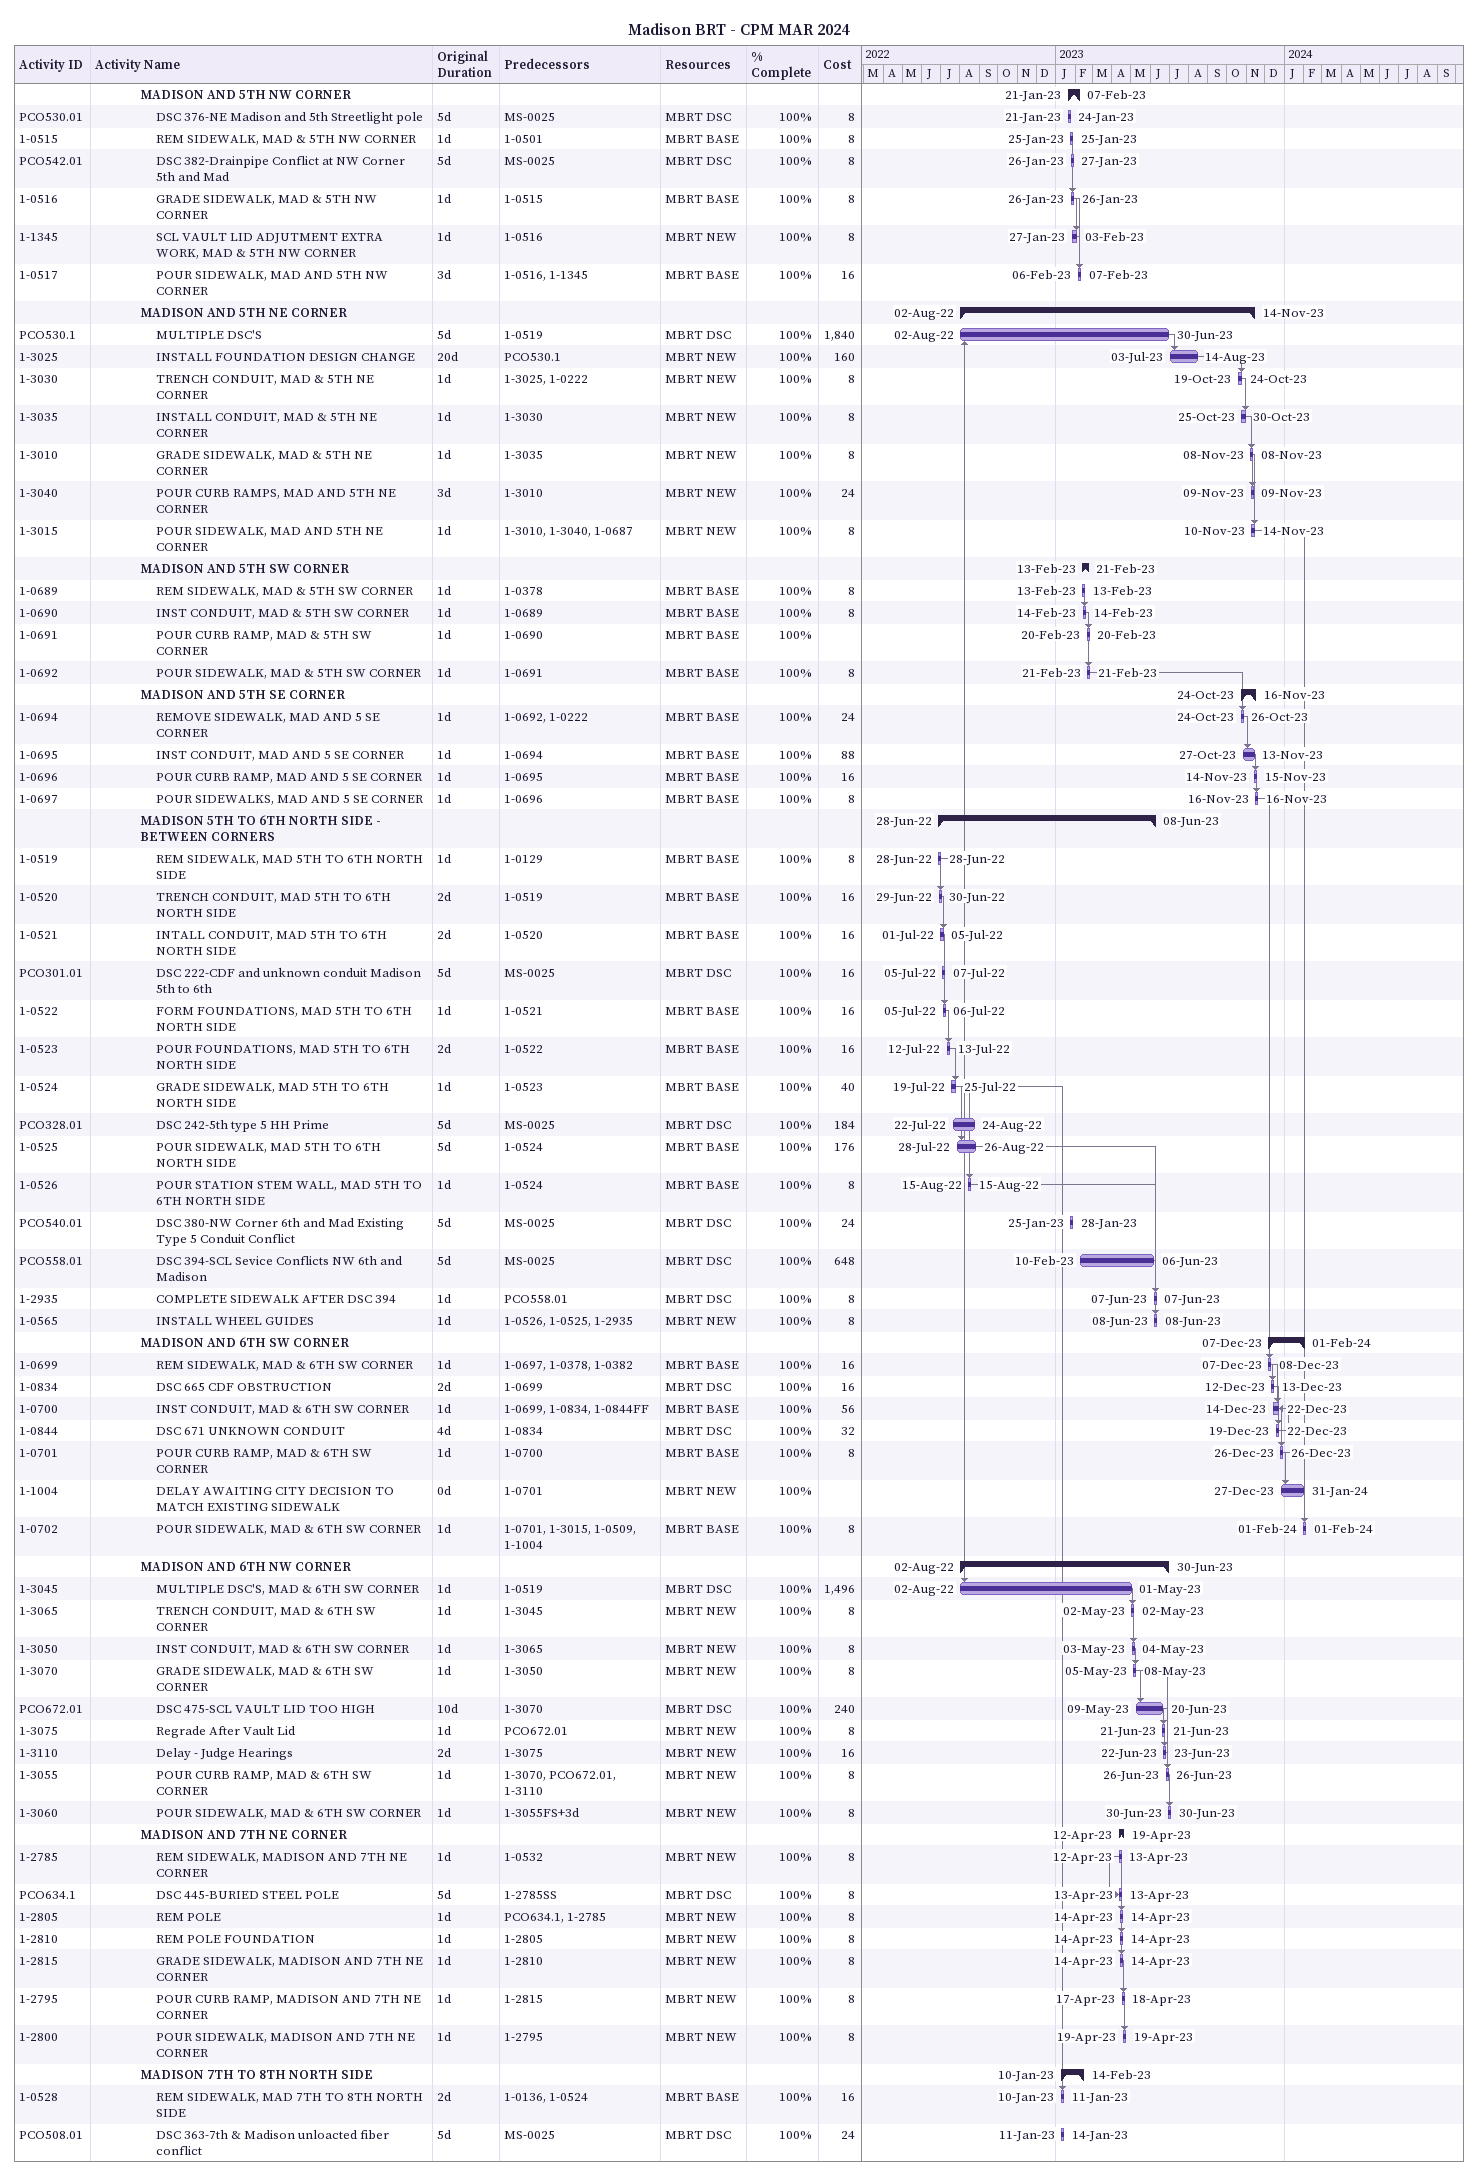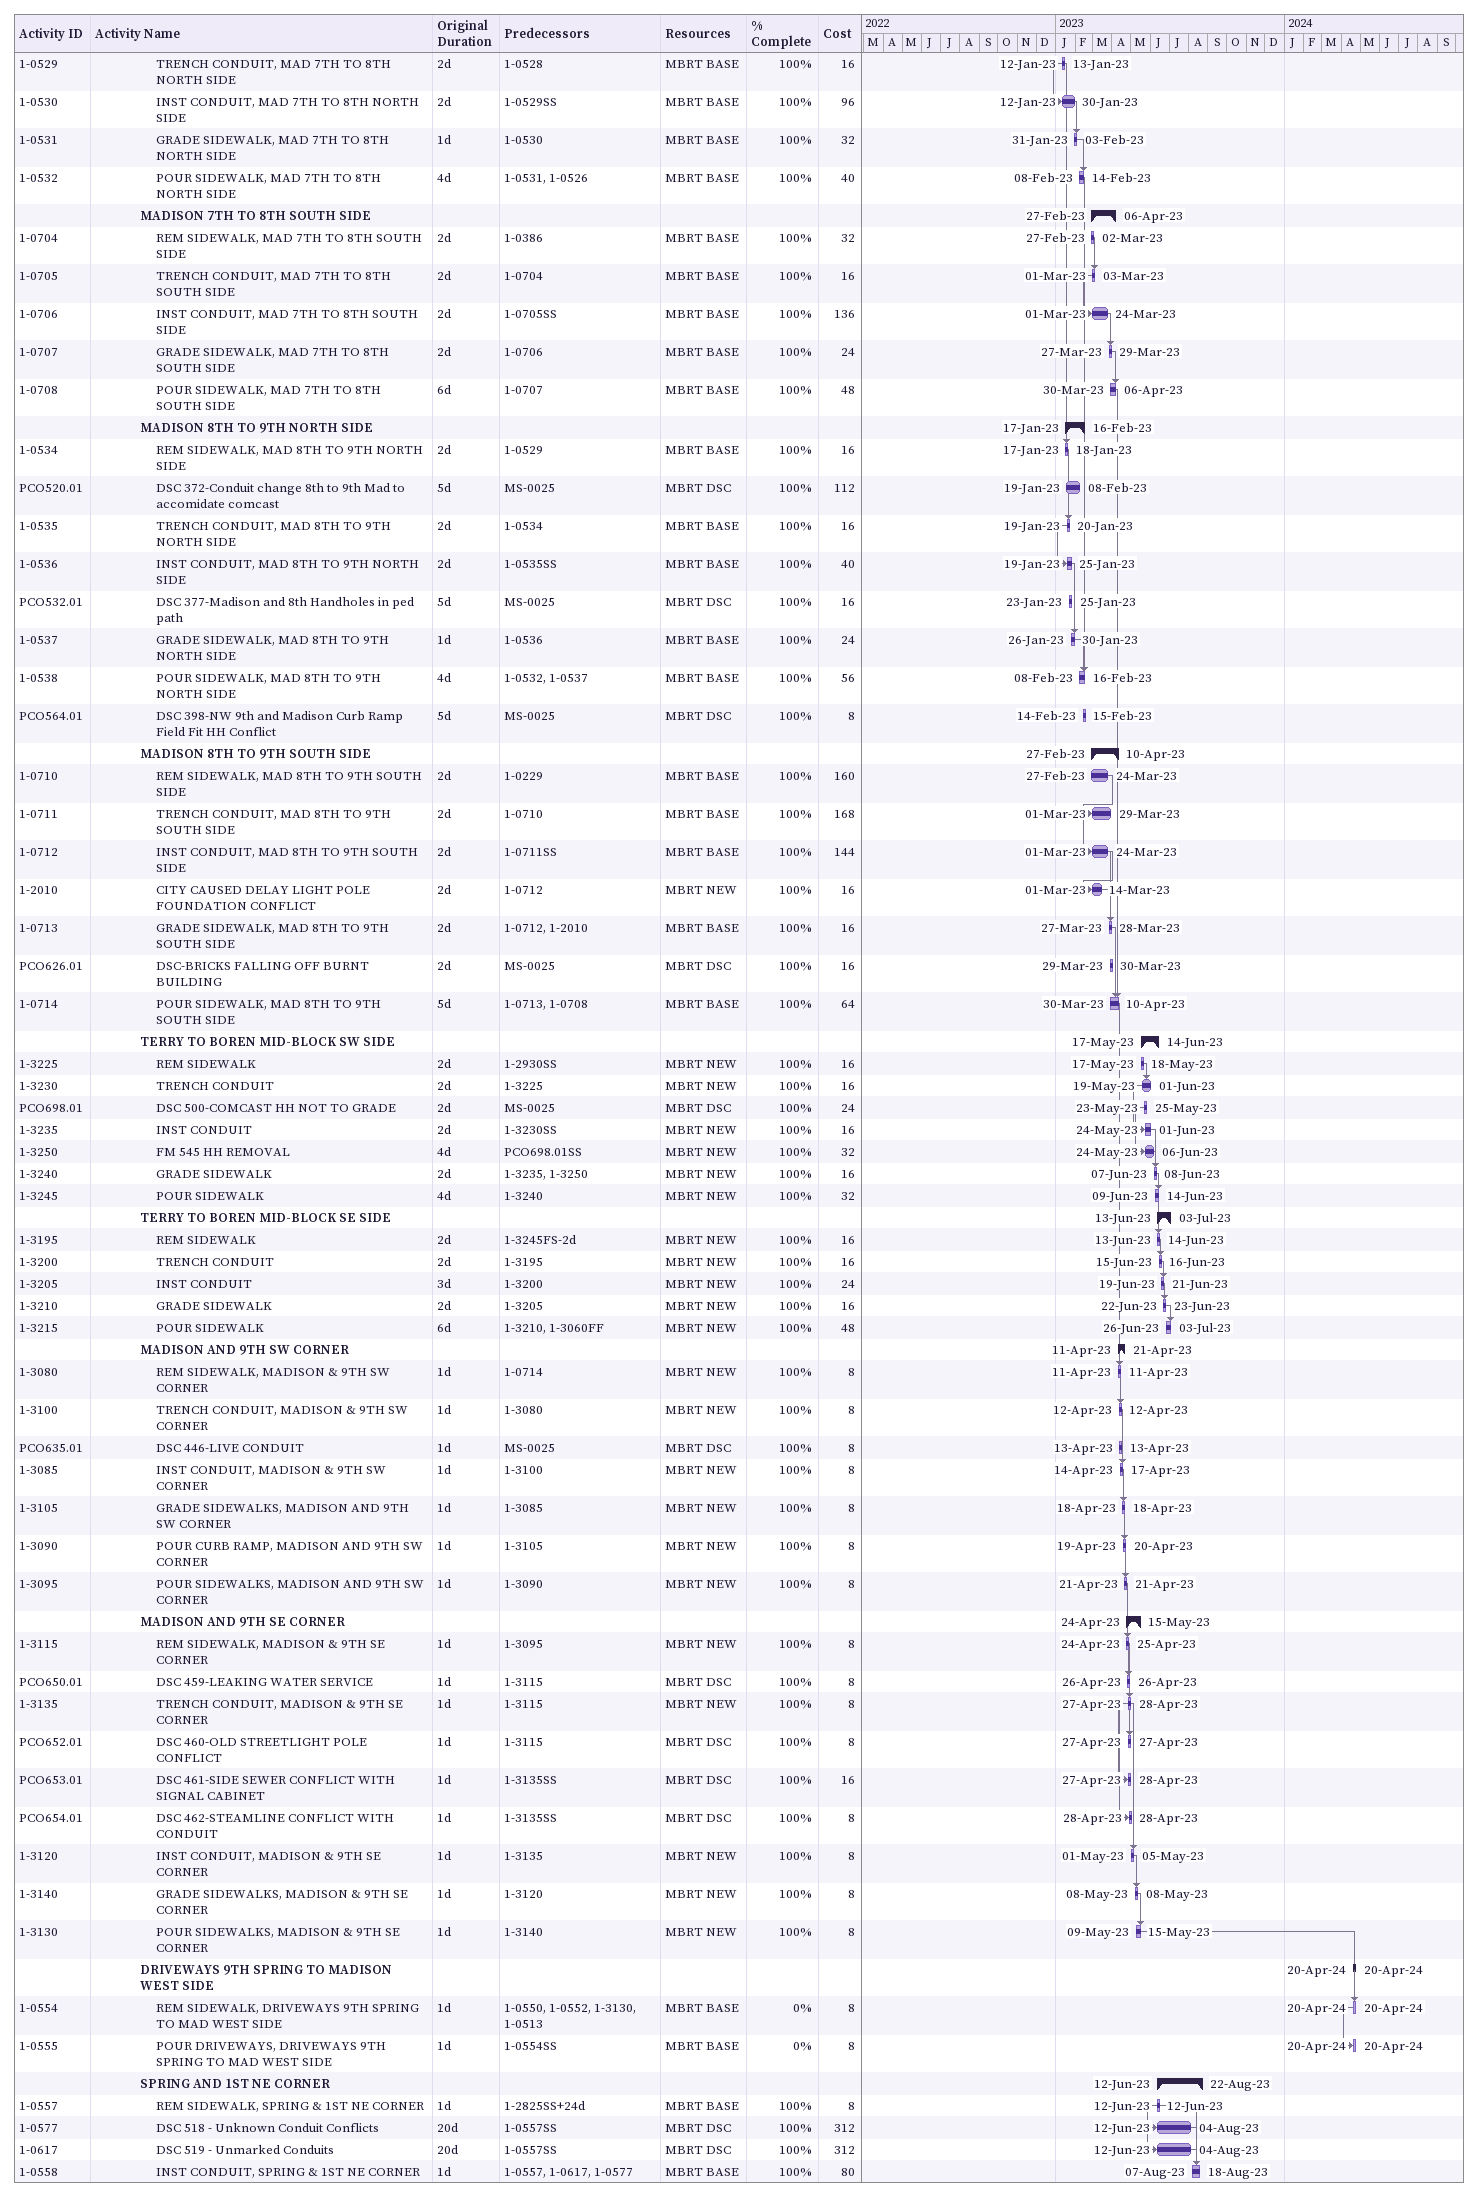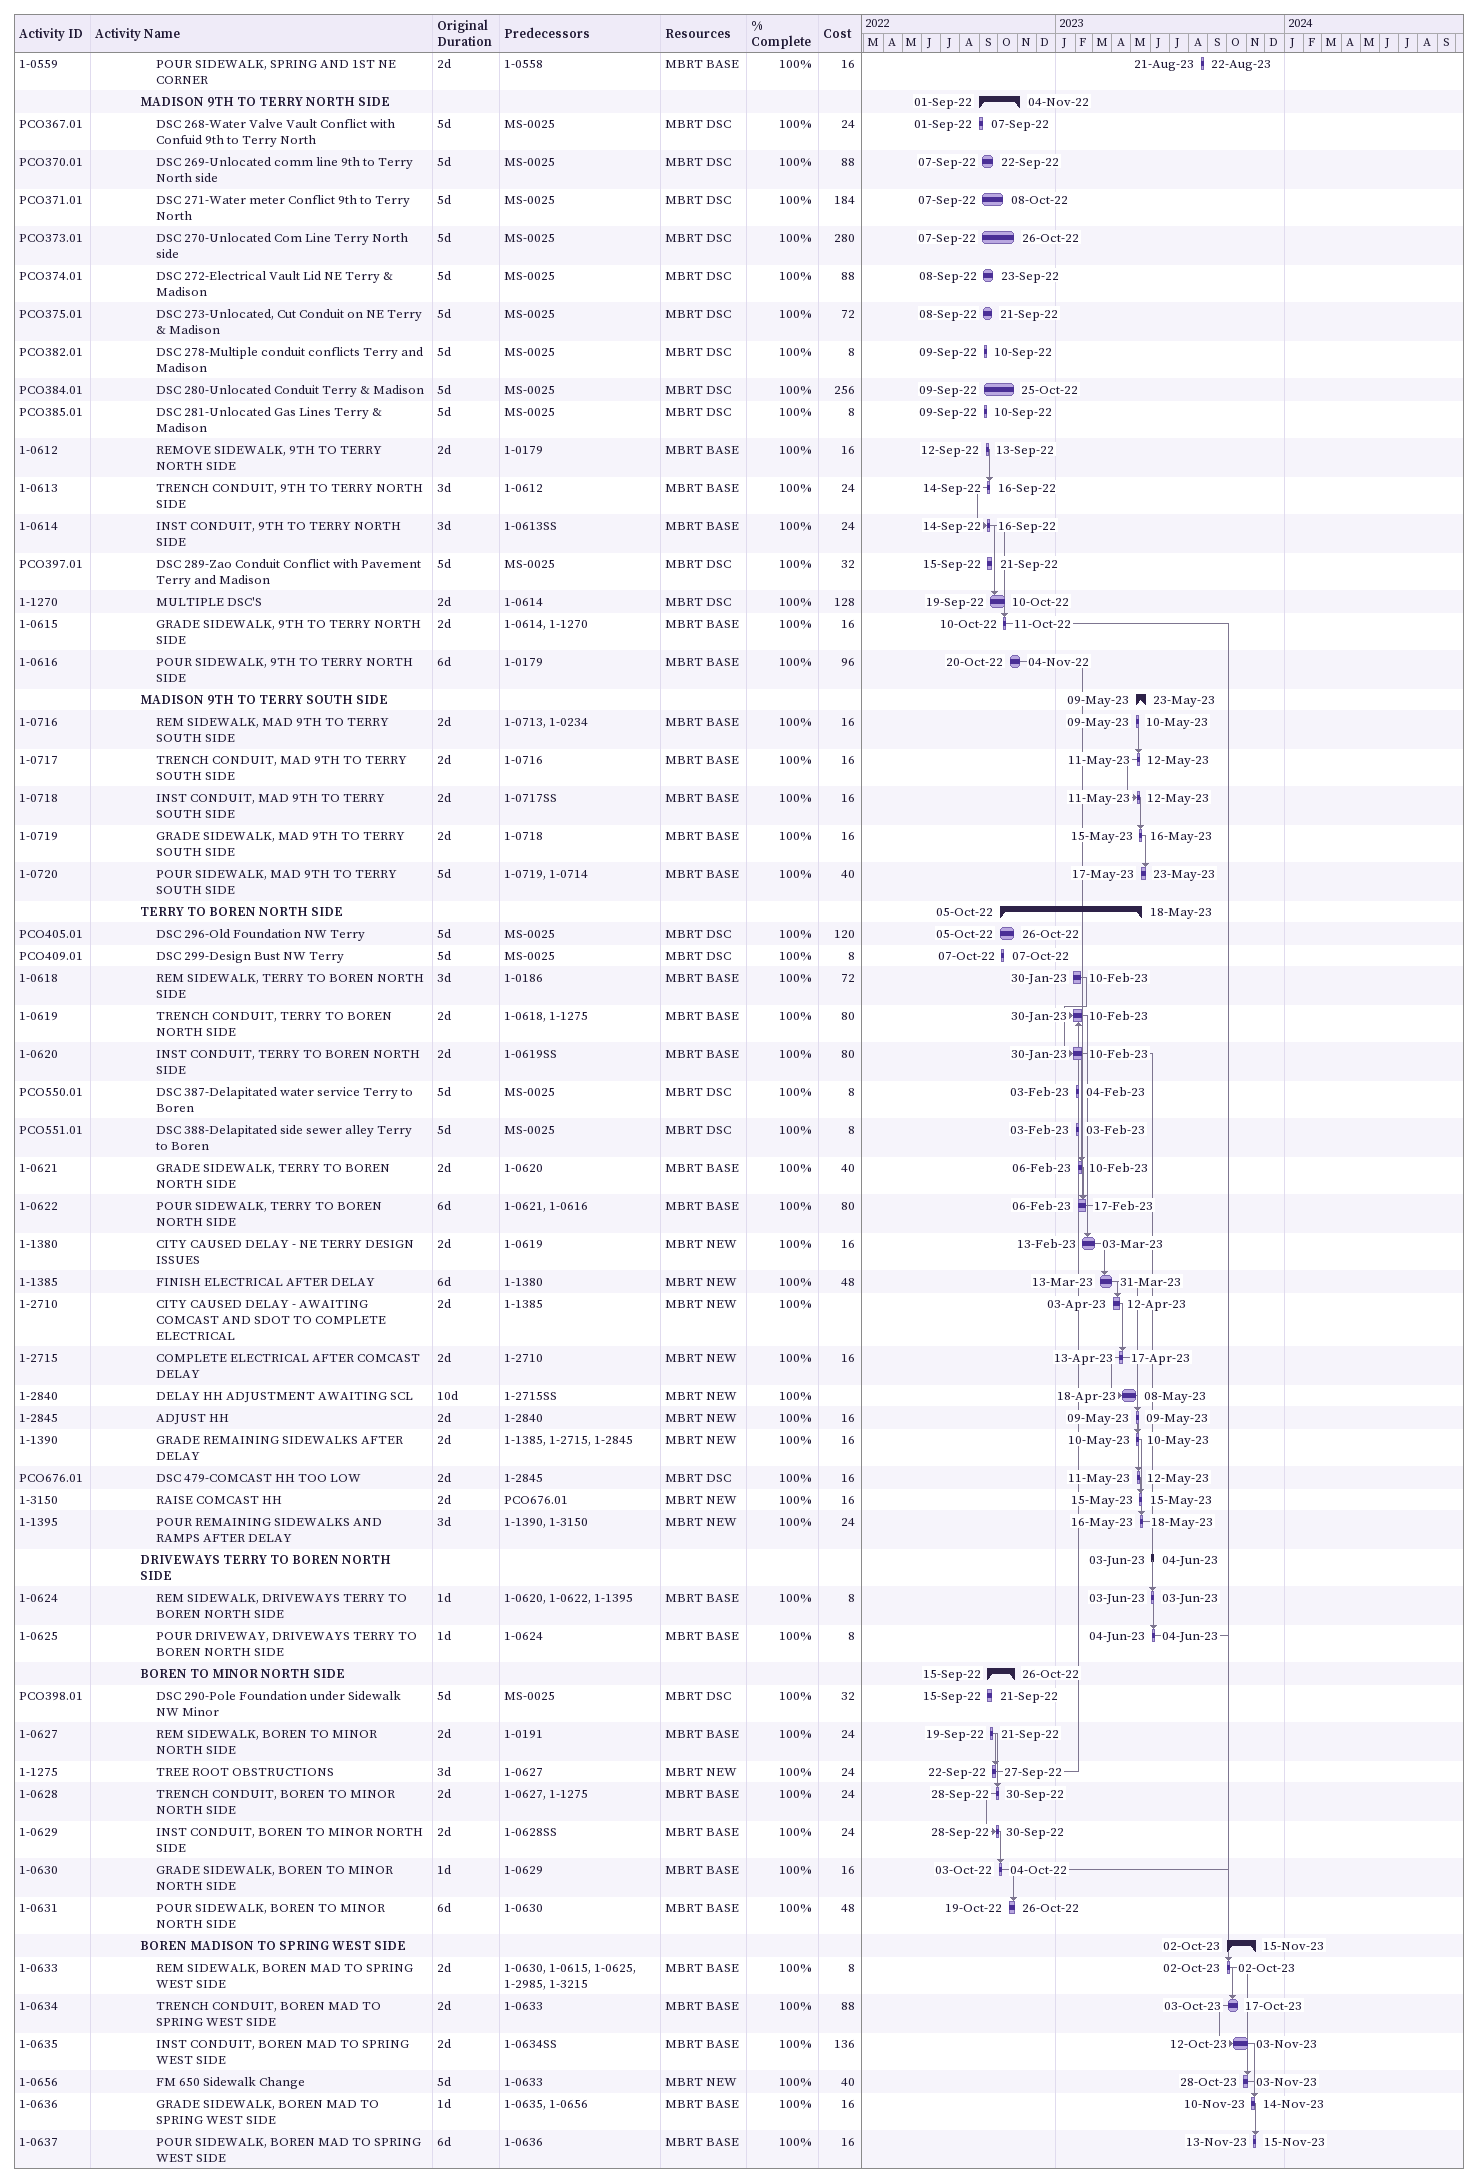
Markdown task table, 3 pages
Madison BRT - CPM MAR 2024

| ID | Level | Task | Original duration | Start | Finish | Predecessors | Resources | % complete | Cost |
|---|---|---|---|---|---|---|---|---|---|
|  | 4 | **MADISON AND 5TH NW CORNER** |  | 2023-01-21 | 2023-02-07 |  |  |  |  |
| PCO530.01 | 5 | DSC 376-NE Madison and 5th Streetlight pole | 5d | 2023-01-21 | 2023-01-24 | MS-0025 | MBRT DSC | 100 | 8 |
| 1-0515 | 5 | REM SIDEWALK, MAD & 5TH NW CORNER | 1d | 2023-01-25 | 2023-01-25 | 1-0501 | MBRT BASE | 100 | 8 |
| PCO542.01 | 5 | DSC 382-Drainpipe Conflict at NW Corner 5th and Mad | 5d | 2023-01-26 | 2023-01-27 | MS-0025 | MBRT DSC | 100 | 8 |
| 1-0516 | 5 | GRADE SIDEWALK, MAD & 5TH NW CORNER | 1d | 2023-01-26 | 2023-01-26 | 1-0515 | MBRT BASE | 100 | 8 |
| 1-1345 | 5 | SCL VAULT LID ADJUTMENT EXTRA WORK, MAD & 5TH NW CORNER | 1d | 2023-01-27 | 2023-02-03 | 1-0516 | MBRT NEW | 100 | 8 |
| 1-0517 | 5 | POUR SIDEWALK, MAD AND 5TH NW CORNER | 3d | 2023-02-06 | 2023-02-07 | 1-0516, 1-1345 | MBRT BASE | 100 | 16 |
|  | 4 | **MADISON AND 5TH NE CORNER** |  | 2022-08-02 | 2023-11-14 |  |  |  |  |
| PCO530.1 | 5 | MULTIPLE DSC'S | 5d | 2022-08-02 | 2023-06-30 | 1-0519 | MBRT DSC | 100 | 1840 |
| 1-3025 | 5 | INSTALL FOUNDATION DESIGN CHANGE | 20d | 2023-07-03 | 2023-08-14 | PCO530.1 | MBRT NEW | 100 | 160 |
| 1-3030 | 5 | TRENCH CONDUIT, MAD & 5TH NE CORNER | 1d | 2023-10-19 | 2023-10-24 | 1-3025, 1-0222 | MBRT NEW | 100 | 8 |
| 1-3035 | 5 | INSTALL CONDUIT, MAD & 5TH NE CORNER | 1d | 2023-10-25 | 2023-10-30 | 1-3030 | MBRT NEW | 100 | 8 |
| 1-3010 | 5 | GRADE SIDEWALK, MAD & 5TH NE CORNER | 1d | 2023-11-08 | 2023-11-08 | 1-3035 | MBRT NEW | 100 | 8 |
| 1-3040 | 5 | POUR CURB RAMPS, MAD AND 5TH NE CORNER | 3d | 2023-11-09 | 2023-11-09 | 1-3010 | MBRT NEW | 100 | 24 |
| 1-3015 | 5 | POUR SIDEWALK, MAD AND 5TH NE CORNER | 1d | 2023-11-10 | 2023-11-14 | 1-3010, 1-3040, 1-0687 | MBRT NEW | 100 | 8 |
|  | 4 | **MADISON AND 5TH SW CORNER** |  | 2023-02-13 | 2023-02-21 |  |  |  |  |
| 1-0689 | 5 | REM SIDEWALK, MAD & 5TH SW CORNER | 1d | 2023-02-13 | 2023-02-13 | 1-0378 | MBRT BASE | 100 | 8 |
| 1-0690 | 5 | INST CONDUIT, MAD & 5TH SW CORNER | 1d | 2023-02-14 | 2023-02-14 | 1-0689 | MBRT BASE | 100 | 8 |
| 1-0691 | 5 | POUR CURB RAMP, MAD & 5TH SW CORNER | 1d | 2023-02-20 | 2023-02-20 | 1-0690 | MBRT BASE | 100 |  |
| 1-0692 | 5 | POUR SIDEWALK, MAD & 5TH SW CORNER | 1d | 2023-02-21 | 2023-02-21 | 1-0691 | MBRT BASE | 100 | 8 |
|  | 4 | **MADISON AND 5TH SE CORNER** |  | 2023-10-24 | 2023-11-16 |  |  |  |  |
| 1-0694 | 5 | REMOVE SIDEWALK, MAD AND 5 SE CORNER | 1d | 2023-10-24 | 2023-10-26 | 1-0692, 1-0222 | MBRT BASE | 100 | 24 |
| 1-0695 | 5 | INST CONDUIT, MAD AND 5 SE CORNER | 1d | 2023-10-27 | 2023-11-13 | 1-0694 | MBRT BASE | 100 | 88 |
| 1-0696 | 5 | POUR CURB RAMP, MAD AND 5 SE CORNER | 1d | 2023-11-14 | 2023-11-15 | 1-0695 | MBRT BASE | 100 | 16 |
| 1-0697 | 5 | POUR SIDEWALKS, MAD AND 5 SE CORNER | 1d | 2023-11-16 | 2023-11-16 | 1-0696 | MBRT BASE | 100 | 8 |
|  | 4 | **MADISON 5TH TO 6TH NORTH SIDE - BETWEEN CORNERS** |  | 2022-06-28 | 2023-06-08 |  |  |  |  |
| 1-0519 | 5 | REM SIDEWALK, MAD 5TH TO 6TH NORTH SIDE | 1d | 2022-06-28 | 2022-06-28 | 1-0129 | MBRT BASE | 100 | 8 |
| 1-0520 | 5 | TRENCH CONDUIT, MAD 5TH TO 6TH NORTH SIDE | 2d | 2022-06-29 | 2022-06-30 | 1-0519 | MBRT BASE | 100 | 16 |
| 1-0521 | 5 | INTALL CONDUIT, MAD 5TH TO 6TH NORTH SIDE | 2d | 2022-07-01 | 2022-07-05 | 1-0520 | MBRT BASE | 100 | 16 |
| PCO301.01 | 5 | DSC 222-CDF and unknown conduit Madison 5th to 6th | 5d | 2022-07-05 | 2022-07-07 | MS-0025 | MBRT DSC | 100 | 16 |
| 1-0522 | 5 | FORM FOUNDATIONS, MAD 5TH TO 6TH NORTH SIDE | 1d | 2022-07-05 | 2022-07-06 | 1-0521 | MBRT BASE | 100 | 16 |
| 1-0523 | 5 | POUR FOUNDATIONS, MAD 5TH TO 6TH NORTH SIDE | 2d | 2022-07-12 | 2022-07-13 | 1-0522 | MBRT BASE | 100 | 16 |
| 1-0524 | 5 | GRADE SIDEWALK, MAD 5TH TO 6TH NORTH SIDE | 1d | 2022-07-19 | 2022-07-25 | 1-0523 | MBRT BASE | 100 | 40 |
| PCO328.01 | 5 | DSC 242-5th type 5 HH Prime | 5d | 2022-07-22 | 2022-08-24 | MS-0025 | MBRT DSC | 100 | 184 |
| 1-0525 | 5 | POUR SIDEWALK, MAD 5TH TO 6TH NORTH SIDE | 5d | 2022-07-28 | 2022-08-26 | 1-0524 | MBRT BASE | 100 | 176 |
| 1-0526 | 5 | POUR STATION STEM WALL, MAD 5TH TO 6TH NORTH SIDE | 1d | 2022-08-15 | 2022-08-15 | 1-0524 | MBRT BASE | 100 | 8 |
| PCO540.01 | 5 | DSC 380-NW Corner 6th and Mad Existing Type 5 Conduit Conflict | 5d | 2023-01-25 | 2023-01-28 | MS-0025 | MBRT DSC | 100 | 24 |
| PCO558.01 | 5 | DSC 394-SCL Sevice Conflicts NW 6th and Madison | 5d | 2023-02-10 | 2023-06-06 | MS-0025 | MBRT DSC | 100 | 648 |
| 1-2935 | 5 | COMPLETE SIDEWALK AFTER DSC 394 | 1d | 2023-06-07 | 2023-06-07 | PCO558.01 | MBRT DSC | 100 | 8 |
| 1-0565 | 5 | INSTALL WHEEL GUIDES | 1d | 2023-06-08 | 2023-06-08 | 1-0526, 1-0525, 1-2935 | MBRT NEW | 100 | 8 |
|  | 4 | **MADISON AND 6TH SW CORNER** |  | 2023-12-07 | 2024-02-01 |  |  |  |  |
| 1-0699 | 5 | REM SIDEWALK, MAD & 6TH SW CORNER | 1d | 2023-12-07 | 2023-12-08 | 1-0697, 1-0378, 1-0382 | MBRT BASE | 100 | 16 |
| 1-0834 | 5 | DSC 665 CDF OBSTRUCTION | 2d | 2023-12-12 | 2023-12-13 | 1-0699 | MBRT DSC | 100 | 16 |
| 1-0700 | 5 | INST CONDUIT, MAD & 6TH SW CORNER | 1d | 2023-12-14 | 2023-12-22 | 1-0699, 1-0834, 1-0844FF | MBRT BASE | 100 | 56 |
| 1-0844 | 5 | DSC 671 UNKNOWN CONDUIT | 4d | 2023-12-19 | 2023-12-22 | 1-0834 | MBRT DSC | 100 | 32 |
| 1-0701 | 5 | POUR CURB RAMP, MAD & 6TH SW CORNER | 1d | 2023-12-26 | 2023-12-26 | 1-0700 | MBRT BASE | 100 | 8 |
| 1-1004 | 5 | DELAY AWAITING CITY DECISION TO MATCH EXISTING SIDEWALK | 0d | 2023-12-27 | 2024-01-31 | 1-0701 | MBRT NEW | 100 |  |
| 1-0702 | 5 | POUR SIDEWALK, MAD & 6TH SW CORNER | 1d | 2024-02-01 | 2024-02-01 | 1-0701, 1-3015, 1-0509, 1-1004 | MBRT BASE | 100 | 8 |
|  | 4 | **MADISON AND 6TH NW CORNER** |  | 2022-08-02 | 2023-06-30 |  |  |  |  |
| 1-3045 | 5 | MULTIPLE DSC'S, MAD & 6TH SW CORNER | 1d | 2022-08-02 | 2023-05-01 | 1-0519 | MBRT DSC | 100 | 1496 |
| 1-3065 | 5 | TRENCH CONDUIT, MAD & 6TH SW CORNER | 1d | 2023-05-02 | 2023-05-02 | 1-3045 | MBRT NEW | 100 | 8 |
| 1-3050 | 5 | INST CONDUIT, MAD & 6TH SW CORNER | 1d | 2023-05-03 | 2023-05-04 | 1-3065 | MBRT NEW | 100 | 8 |
| 1-3070 | 5 | GRADE SIDEWALK, MAD & 6TH SW CORNER | 1d | 2023-05-05 | 2023-05-08 | 1-3050 | MBRT NEW | 100 | 8 |
| PCO672.01 | 5 | DSC 475-SCL VAULT LID TOO HIGH | 10d | 2023-05-09 | 2023-06-20 | 1-3070 | MBRT DSC | 100 | 240 |
| 1-3075 | 5 | Regrade After Vault Lid | 1d | 2023-06-21 | 2023-06-21 | PCO672.01 | MBRT NEW | 100 | 8 |
| 1-3110 | 5 | Delay - Judge Hearings | 2d | 2023-06-22 | 2023-06-23 | 1-3075 | MBRT NEW | 100 | 16 |
| 1-3055 | 5 | POUR CURB RAMP, MAD & 6TH SW CORNER | 1d | 2023-06-26 | 2023-06-26 | 1-3070, PCO672.01, 1-3110 | MBRT NEW | 100 | 8 |
| 1-3060 | 5 | POUR SIDEWALK, MAD & 6TH SW CORNER | 1d | 2023-06-30 | 2023-06-30 | 1-3055FS+3d | MBRT NEW | 100 | 8 |
|  | 4 | **MADISON AND 7TH NE CORNER** |  | 2023-04-12 | 2023-04-19 |  |  |  |  |
| 1-2785 | 5 | REM SIDEWALK, MADISON AND 7TH NE CORNER | 1d | 2023-04-12 | 2023-04-13 | 1-0532 | MBRT NEW | 100 | 8 |
| PCO634.1 | 5 | DSC 445-BURIED STEEL POLE | 5d | 2023-04-13 | 2023-04-13 | 1-2785SS | MBRT DSC | 100 | 8 |
| 1-2805 | 5 | REM POLE | 1d | 2023-04-14 | 2023-04-14 | PCO634.1, 1-2785 | MBRT NEW | 100 | 8 |
| 1-2810 | 5 | REM POLE FOUNDATION | 1d | 2023-04-14 | 2023-04-14 | 1-2805 | MBRT NEW | 100 | 8 |
| 1-2815 | 5 | GRADE SIDEWALK, MADISON AND 7TH NE CORNER | 1d | 2023-04-14 | 2023-04-14 | 1-2810 | MBRT NEW | 100 | 8 |
| 1-2795 | 5 | POUR CURB RAMP, MADISON AND 7TH NE CORNER | 1d | 2023-04-17 | 2023-04-18 | 1-2815 | MBRT NEW | 100 | 8 |
| 1-2800 | 5 | POUR SIDEWALK, MADISON AND 7TH NE CORNER | 1d | 2023-04-19 | 2023-04-19 | 1-2795 | MBRT NEW | 100 | 8 |
|  | 4 | **MADISON 7TH TO 8TH NORTH SIDE** |  | 2023-01-10 | 2023-02-14 |  |  |  |  |
| 1-0528 | 5 | REM SIDEWALK, MAD 7TH TO 8TH NORTH SIDE | 2d | 2023-01-10 | 2023-01-11 | 1-0136, 1-0524 | MBRT BASE | 100 | 16 |
| PCO508.01 | 5 | DSC 363-7th & Madison unloacted fiber conflict | 5d | 2023-01-11 | 2023-01-14 | MS-0025 | MBRT DSC | 100 | 24 |
| 1-0529 | 5 | TRENCH CONDUIT, MAD 7TH TO 8TH NORTH SIDE | 2d | 2023-01-12 | 2023-01-13 | 1-0528 | MBRT BASE | 100 | 16 |
| 1-0530 | 5 | INST CONDUIT, MAD 7TH TO 8TH NORTH SIDE | 2d | 2023-01-12 | 2023-01-30 | 1-0529SS | MBRT BASE | 100 | 96 |
| 1-0531 | 5 | GRADE SIDEWALK, MAD 7TH TO 8TH NORTH SIDE | 1d | 2023-01-31 | 2023-02-03 | 1-0530 | MBRT BASE | 100 | 32 |
| 1-0532 | 5 | POUR SIDEWALK, MAD 7TH TO 8TH NORTH SIDE | 4d | 2023-02-08 | 2023-02-14 | 1-0531, 1-0526 | MBRT BASE | 100 | 40 |
|  | 4 | **MADISON 7TH TO 8TH SOUTH SIDE** |  | 2023-02-27 | 2023-04-06 |  |  |  |  |
| 1-0704 | 5 | REM SIDEWALK, MAD 7TH TO 8TH SOUTH SIDE | 2d | 2023-02-27 | 2023-03-02 | 1-0386 | MBRT BASE | 100 | 32 |
| 1-0705 | 5 | TRENCH CONDUIT, MAD 7TH TO 8TH SOUTH SIDE | 2d | 2023-03-01 | 2023-03-03 | 1-0704 | MBRT BASE | 100 | 16 |
| 1-0706 | 5 | INST CONDUIT, MAD 7TH TO 8TH SOUTH SIDE | 2d | 2023-03-01 | 2023-03-24 | 1-0705SS | MBRT BASE | 100 | 136 |
| 1-0707 | 5 | GRADE SIDEWALK, MAD 7TH TO 8TH SOUTH SIDE | 2d | 2023-03-27 | 2023-03-29 | 1-0706 | MBRT BASE | 100 | 24 |
| 1-0708 | 5 | POUR SIDEWALK, MAD 7TH TO 8TH SOUTH SIDE | 6d | 2023-03-30 | 2023-04-06 | 1-0707 | MBRT BASE | 100 | 48 |
|  | 4 | **MADISON 8TH TO 9TH NORTH SIDE** |  | 2023-01-17 | 2023-02-16 |  |  |  |  |
| 1-0534 | 5 | REM SIDEWALK, MAD 8TH TO 9TH NORTH SIDE | 2d | 2023-01-17 | 2023-01-18 | 1-0529 | MBRT BASE | 100 | 16 |
| PCO520.01 | 5 | DSC 372-Conduit change 8th to 9th Mad to accomidate comcast | 5d | 2023-01-19 | 2023-02-08 | MS-0025 | MBRT DSC | 100 | 112 |
| 1-0535 | 5 | TRENCH CONDUIT, MAD 8TH TO 9TH NORTH SIDE | 2d | 2023-01-19 | 2023-01-20 | 1-0534 | MBRT BASE | 100 | 16 |
| 1-0536 | 5 | INST CONDUIT, MAD 8TH TO 9TH NORTH SIDE | 2d | 2023-01-19 | 2023-01-25 | 1-0535SS | MBRT BASE | 100 | 40 |
| PCO532.01 | 5 | DSC 377-Madison and 8th Handholes in ped path | 5d | 2023-01-23 | 2023-01-25 | MS-0025 | MBRT DSC | 100 | 16 |
| 1-0537 | 5 | GRADE SIDEWALK, MAD 8TH TO 9TH NORTH SIDE | 1d | 2023-01-26 | 2023-01-30 | 1-0536 | MBRT BASE | 100 | 24 |
| 1-0538 | 5 | POUR SIDEWALK, MAD 8TH TO 9TH NORTH SIDE | 4d | 2023-02-08 | 2023-02-16 | 1-0532, 1-0537 | MBRT BASE | 100 | 56 |
| PCO564.01 | 5 | DSC 398-NW 9th and Madison Curb Ramp Field Fit HH Conflict | 5d | 2023-02-14 | 2023-02-15 | MS-0025 | MBRT DSC | 100 | 8 |
|  | 4 | **MADISON 8TH TO 9TH SOUTH SIDE** |  | 2023-02-27 | 2023-04-10 |  |  |  |  |
| 1-0710 | 5 | REM SIDEWALK, MAD 8TH TO 9TH SOUTH SIDE | 2d | 2023-02-27 | 2023-03-24 | 1-0229 | MBRT BASE | 100 | 160 |
| 1-0711 | 5 | TRENCH CONDUIT, MAD 8TH TO 9TH SOUTH SIDE | 2d | 2023-03-01 | 2023-03-29 | 1-0710 | MBRT BASE | 100 | 168 |
| 1-0712 | 5 | INST CONDUIT, MAD 8TH TO 9TH SOUTH SIDE | 2d | 2023-03-01 | 2023-03-24 | 1-0711SS | MBRT BASE | 100 | 144 |
| 1-2010 | 5 | CITY CAUSED DELAY LIGHT POLE FOUNDATION CONFLICT | 2d | 2023-03-01 | 2023-03-14 | 1-0712 | MBRT NEW | 100 | 16 |
| 1-0713 | 5 | GRADE SIDEWALK, MAD 8TH TO 9TH SOUTH SIDE | 2d | 2023-03-27 | 2023-03-28 | 1-0712, 1-2010 | MBRT BASE | 100 | 16 |
| PCO626.01 | 5 | DSC-BRICKS FALLING OFF BURNT BUILDING | 2d | 2023-03-29 | 2023-03-30 | MS-0025 | MBRT DSC | 100 | 16 |
| 1-0714 | 5 | POUR SIDEWALK, MAD 8TH TO 9TH SOUTH SIDE | 5d | 2023-03-30 | 2023-04-10 | 1-0713, 1-0708 | MBRT BASE | 100 | 64 |
|  | 4 | **TERRY TO BOREN MID-BLOCK SW SIDE** |  | 2023-05-17 | 2023-06-14 |  |  |  |  |
| 1-3225 | 5 | REM SIDEWALK | 2d | 2023-05-17 | 2023-05-18 | 1-2930SS | MBRT NEW | 100 | 16 |
| 1-3230 | 5 | TRENCH CONDUIT | 2d | 2023-05-19 | 2023-06-01 | 1-3225 | MBRT NEW | 100 | 16 |
| PCO698.01 | 5 | DSC 500-COMCAST HH NOT TO GRADE | 2d | 2023-05-23 | 2023-05-25 | MS-0025 | MBRT DSC | 100 | 24 |
| 1-3235 | 5 | INST CONDUIT | 2d | 2023-05-24 | 2023-06-01 | 1-3230SS | MBRT NEW | 100 | 16 |
| 1-3250 | 5 | FM 545 HH REMOVAL | 4d | 2023-05-24 | 2023-06-06 | PCO698.01SS | MBRT NEW | 100 | 32 |
| 1-3240 | 5 | GRADE SIDEWALK | 2d | 2023-06-07 | 2023-06-08 | 1-3235, 1-3250 | MBRT NEW | 100 | 16 |
| 1-3245 | 5 | POUR SIDEWALK | 4d | 2023-06-09 | 2023-06-14 | 1-3240 | MBRT NEW | 100 | 32 |
|  | 4 | **TERRY TO BOREN MID-BLOCK SE SIDE** |  | 2023-06-13 | 2023-07-03 |  |  |  |  |
| 1-3195 | 5 | REM SIDEWALK | 2d | 2023-06-13 | 2023-06-14 | 1-3245FS-2d | MBRT NEW | 100 | 16 |
| 1-3200 | 5 | TRENCH CONDUIT | 2d | 2023-06-15 | 2023-06-16 | 1-3195 | MBRT NEW | 100 | 16 |
| 1-3205 | 5 | INST CONDUIT | 3d | 2023-06-19 | 2023-06-21 | 1-3200 | MBRT NEW | 100 | 24 |
| 1-3210 | 5 | GRADE SIDEWALK | 2d | 2023-06-22 | 2023-06-23 | 1-3205 | MBRT NEW | 100 | 16 |
| 1-3215 | 5 | POUR SIDEWALK | 6d | 2023-06-26 | 2023-07-03 | 1-3210, 1-3060FF | MBRT NEW | 100 | 48 |
|  | 4 | **MADISON AND 9TH SW CORNER** |  | 2023-04-11 | 2023-04-21 |  |  |  |  |
| 1-3080 | 5 | REM SIDEWALK, MADISON & 9TH SW CORNER | 1d | 2023-04-11 | 2023-04-11 | 1-0714 | MBRT NEW | 100 | 8 |
| 1-3100 | 5 | TRENCH CONDUIT, MADISON & 9TH SW CORNER | 1d | 2023-04-12 | 2023-04-12 | 1-3080 | MBRT NEW | 100 | 8 |
| PCO635.01 | 5 | DSC 446-LIVE CONDUIT | 1d | 2023-04-13 | 2023-04-13 | MS-0025 | MBRT DSC | 100 | 8 |
| 1-3085 | 5 | INST CONDUIT, MADISON & 9TH SW CORNER | 1d | 2023-04-14 | 2023-04-17 | 1-3100 | MBRT NEW | 100 | 8 |
| 1-3105 | 5 | GRADE SIDEWALKS, MADISON AND 9TH SW CORNER | 1d | 2023-04-18 | 2023-04-18 | 1-3085 | MBRT NEW | 100 | 8 |
| 1-3090 | 5 | POUR CURB RAMP, MADISON AND 9TH SW CORNER | 1d | 2023-04-19 | 2023-04-20 | 1-3105 | MBRT NEW | 100 | 8 |
| 1-3095 | 5 | POUR SIDEWALKS, MADISON AND 9TH SW CORNER | 1d | 2023-04-21 | 2023-04-21 | 1-3090 | MBRT NEW | 100 | 8 |
|  | 4 | **MADISON AND 9TH SE CORNER** |  | 2023-04-24 | 2023-05-15 |  |  |  |  |
| 1-3115 | 5 | REM SIDEWALK, MADISON & 9TH SE CORNER | 1d | 2023-04-24 | 2023-04-25 | 1-3095 | MBRT NEW | 100 | 8 |
| PCO650.01 | 5 | DSC 459-LEAKING WATER SERVICE | 1d | 2023-04-26 | 2023-04-26 | 1-3115 | MBRT DSC | 100 | 8 |
| 1-3135 | 5 | TRENCH CONDUIT, MADISON & 9TH SE CORNER | 1d | 2023-04-27 | 2023-04-28 | 1-3115 | MBRT NEW | 100 | 8 |
| PCO652.01 | 5 | DSC 460-OLD STREETLIGHT POLE CONFLICT | 1d | 2023-04-27 | 2023-04-27 | 1-3115 | MBRT DSC | 100 | 8 |
| PCO653.01 | 5 | DSC 461-SIDE SEWER CONFLICT WITH SIGNAL CABINET | 1d | 2023-04-27 | 2023-04-28 | 1-3135SS | MBRT DSC | 100 | 16 |
| PCO654.01 | 5 | DSC 462-STEAMLINE CONFLICT WITH CONDUIT | 1d | 2023-04-28 | 2023-04-28 | 1-3135SS | MBRT DSC | 100 | 8 |
| 1-3120 | 5 | INST CONDUIT, MADISON & 9TH SE CORNER | 1d | 2023-05-01 | 2023-05-05 | 1-3135 | MBRT NEW | 100 | 8 |
| 1-3140 | 5 | GRADE SIDEWALKS, MADISON & 9TH SE CORNER | 1d | 2023-05-08 | 2023-05-08 | 1-3120 | MBRT NEW | 100 | 8 |
| 1-3130 | 5 | POUR SIDEWALKS, MADISON & 9TH SE CORNER | 1d | 2023-05-09 | 2023-05-15 | 1-3140 | MBRT NEW | 100 | 8 |
|  | 4 | **DRIVEWAYS 9TH SPRING TO MADISON WEST SIDE** |  | 2024-04-20 | 2024-04-20 |  |  |  |  |
| 1-0554 | 5 | REM SIDEWALK, DRIVEWAYS 9TH SPRING TO MAD WEST SIDE | 1d | 2024-04-20 | 2024-04-20 | 1-0550, 1-0552, 1-3130, 1-0513 | MBRT BASE | 0 | 8 |
| 1-0555 | 5 | POUR DRIVEWAYS, DRIVEWAYS 9TH SPRING TO MAD WEST SIDE | 1d | 2024-04-20 | 2024-04-20 | 1-0554SS | MBRT BASE | 0 | 8 |
|  | 4 | **SPRING AND 1ST NE CORNER** |  | 2023-06-12 | 2023-08-22 |  |  |  |  |
| 1-0557 | 5 | REM SIDEWALK, SPRING & 1ST NE CORNER | 1d | 2023-06-12 | 2023-06-12 | 1-2825SS+24d | MBRT BASE | 100 | 8 |
| 1-0577 | 5 | DSC 518 - Unknown Conduit Conflicts | 20d | 2023-06-12 | 2023-08-04 | 1-0557SS | MBRT DSC | 100 | 312 |
| 1-0617 | 5 | DSC 519 - Unmarked Conduits | 20d | 2023-06-12 | 2023-08-04 | 1-0557SS | MBRT DSC | 100 | 312 |
| 1-0558 | 5 | INST CONDUIT, SPRING & 1ST NE CORNER | 1d | 2023-08-07 | 2023-08-18 | 1-0557, 1-0617, 1-0577 | MBRT BASE | 100 | 80 |
| 1-0559 | 5 | POUR SIDEWALK, SPRING AND 1ST NE CORNER | 2d | 2023-08-21 | 2023-08-22 | 1-0558 | MBRT BASE | 100 | 16 |
|  | 4 | **MADISON 9TH TO TERRY NORTH SIDE** |  | 2022-09-01 | 2022-11-04 |  |  |  |  |
| PCO367.01 | 5 | DSC 268-Water Valve Vault Conflict with Confuid 9th to Terry North | 5d | 2022-09-01 | 2022-09-07 | MS-0025 | MBRT DSC | 100 | 24 |
| PCO370.01 | 5 | DSC 269-Unlocated comm line 9th to Terry North side | 5d | 2022-09-07 | 2022-09-22 | MS-0025 | MBRT DSC | 100 | 88 |
| PCO371.01 | 5 | DSC 271-Water meter Conflict 9th to Terry North | 5d | 2022-09-07 | 2022-10-08 | MS-0025 | MBRT DSC | 100 | 184 |
| PCO373.01 | 5 | DSC 270-Unlocated Com Line Terry North side | 5d | 2022-09-07 | 2022-10-26 | MS-0025 | MBRT DSC | 100 | 280 |
| PCO374.01 | 5 | DSC 272-Electrical Vault Lid NE Terry & Madison | 5d | 2022-09-08 | 2022-09-23 | MS-0025 | MBRT DSC | 100 | 88 |
| PCO375.01 | 5 | DSC 273-Unlocated, Cut Conduit on NE Terry & Madison | 5d | 2022-09-08 | 2022-09-21 | MS-0025 | MBRT DSC | 100 | 72 |
| PCO382.01 | 5 | DSC 278-Multiple conduit conflicts Terry and Madison | 5d | 2022-09-09 | 2022-09-10 | MS-0025 | MBRT DSC | 100 | 8 |
| PCO384.01 | 5 | DSC 280-Unlocated Conduit Terry & Madison | 5d | 2022-09-09 | 2022-10-25 | MS-0025 | MBRT DSC | 100 | 256 |
| PCO385.01 | 5 | DSC 281-Unlocated Gas Lines Terry & Madison | 5d | 2022-09-09 | 2022-09-10 | MS-0025 | MBRT DSC | 100 | 8 |
| 1-0612 | 5 | REMOVE SIDEWALK, 9TH TO TERRY NORTH SIDE | 2d | 2022-09-12 | 2022-09-13 | 1-0179 | MBRT BASE | 100 | 16 |
| 1-0613 | 5 | TRENCH CONDUIT, 9TH TO TERRY NORTH SIDE | 3d | 2022-09-14 | 2022-09-16 | 1-0612 | MBRT BASE | 100 | 24 |
| 1-0614 | 5 | INST CONDUIT, 9TH TO TERRY NORTH SIDE | 3d | 2022-09-14 | 2022-09-16 | 1-0613SS | MBRT BASE | 100 | 24 |
| PCO397.01 | 5 | DSC 289-Zao Conduit Conflict with Pavement Terry and Madison | 5d | 2022-09-15 | 2022-09-21 | MS-0025 | MBRT DSC | 100 | 32 |
| 1-1270 | 5 | MULTIPLE DSC'S | 2d | 2022-09-19 | 2022-10-10 | 1-0614 | MBRT DSC | 100 | 128 |
| 1-0615 | 5 | GRADE SIDEWALK, 9TH TO TERRY NORTH SIDE | 2d | 2022-10-10 | 2022-10-11 | 1-0614, 1-1270 | MBRT BASE | 100 | 16 |
| 1-0616 | 5 | POUR SIDEWALK, 9TH TO TERRY NORTH SIDE | 6d | 2022-10-20 | 2022-11-04 | 1-0179 | MBRT BASE | 100 | 96 |
|  | 4 | **MADISON 9TH TO TERRY SOUTH SIDE** |  | 2023-05-09 | 2023-05-23 |  |  |  |  |
| 1-0716 | 5 | REM SIDEWALK, MAD 9TH TO TERRY SOUTH SIDE | 2d | 2023-05-09 | 2023-05-10 | 1-0713, 1-0234 | MBRT BASE | 100 | 16 |
| 1-0717 | 5 | TRENCH CONDUIT, MAD 9TH TO TERRY SOUTH SIDE | 2d | 2023-05-11 | 2023-05-12 | 1-0716 | MBRT BASE | 100 | 16 |
| 1-0718 | 5 | INST CONDUIT, MAD 9TH TO TERRY SOUTH SIDE | 2d | 2023-05-11 | 2023-05-12 | 1-0717SS | MBRT BASE | 100 | 16 |
| 1-0719 | 5 | GRADE SIDEWALK, MAD 9TH TO TERRY SOUTH SIDE | 2d | 2023-05-15 | 2023-05-16 | 1-0718 | MBRT BASE | 100 | 16 |
| 1-0720 | 5 | POUR SIDEWALK, MAD 9TH TO TERRY SOUTH SIDE | 5d | 2023-05-17 | 2023-05-23 | 1-0719, 1-0714 | MBRT BASE | 100 | 40 |
|  | 4 | **TERRY TO BOREN NORTH SIDE** |  | 2022-10-05 | 2023-05-18 |  |  |  |  |
| PCO405.01 | 5 | DSC 296-Old Foundation NW Terry | 5d | 2022-10-05 | 2022-10-26 | MS-0025 | MBRT DSC | 100 | 120 |
| PCO409.01 | 5 | DSC 299-Design Bust NW Terry | 5d | 2022-10-07 | 2022-10-07 | MS-0025 | MBRT DSC | 100 | 8 |
| 1-0618 | 5 | REM SIDEWALK, TERRY TO BOREN NORTH SIDE | 3d | 2023-01-30 | 2023-02-10 | 1-0186 | MBRT BASE | 100 | 72 |
| 1-0619 | 5 | TRENCH CONDUIT, TERRY TO BOREN NORTH SIDE | 2d | 2023-01-30 | 2023-02-10 | 1-0618, 1-1275 | MBRT BASE | 100 | 80 |
| 1-0620 | 5 | INST CONDUIT, TERRY TO BOREN NORTH SIDE | 2d | 2023-01-30 | 2023-02-10 | 1-0619SS | MBRT BASE | 100 | 80 |
| PCO550.01 | 5 | DSC 387-Delapitated water service Terry to Boren | 5d | 2023-02-03 | 2023-02-04 | MS-0025 | MBRT DSC | 100 | 8 |
| PCO551.01 | 5 | DSC 388-Delapitated side sewer alley Terry to Boren | 5d | 2023-02-03 | 2023-02-03 | MS-0025 | MBRT DSC | 100 | 8 |
| 1-0621 | 5 | GRADE SIDEWALK, TERRY TO BOREN NORTH SIDE | 2d | 2023-02-06 | 2023-02-10 | 1-0620 | MBRT BASE | 100 | 40 |
| 1-0622 | 5 | POUR SIDEWALK, TERRY TO BOREN NORTH SIDE | 6d | 2023-02-06 | 2023-02-17 | 1-0621, 1-0616 | MBRT BASE | 100 | 80 |
| 1-1380 | 5 | CITY CAUSED DELAY - NE TERRY DESIGN ISSUES | 2d | 2023-02-13 | 2023-03-03 | 1-0619 | MBRT NEW | 100 | 16 |
| 1-1385 | 5 | FINISH ELECTRICAL AFTER DELAY | 6d | 2023-03-13 | 2023-03-31 | 1-1380 | MBRT NEW | 100 | 48 |
| 1-2710 | 5 | CITY CAUSED DELAY - AWAITING COMCAST AND SDOT TO COMPLETE ELECTRICAL | 2d | 2023-04-03 | 2023-04-12 | 1-1385 | MBRT NEW | 100 |  |
| 1-2715 | 5 | COMPLETE ELECTRICAL AFTER COMCAST DELAY | 2d | 2023-04-13 | 2023-04-17 | 1-2710 | MBRT NEW | 100 | 16 |
| 1-2840 | 5 | DELAY HH ADJUSTMENT AWAITING SCL | 10d | 2023-04-18 | 2023-05-08 | 1-2715SS | MBRT NEW | 100 |  |
| 1-2845 | 5 | ADJUST HH | 2d | 2023-05-09 | 2023-05-09 | 1-2840 | MBRT NEW | 100 | 16 |
| 1-1390 | 5 | GRADE REMAINING SIDEWALKS AFTER DELAY | 2d | 2023-05-10 | 2023-05-10 | 1-1385, 1-2715, 1-2845 | MBRT NEW | 100 | 16 |
| PCO676.01 | 5 | DSC 479-COMCAST HH TOO LOW | 2d | 2023-05-11 | 2023-05-12 | 1-2845 | MBRT DSC | 100 | 16 |
| 1-3150 | 5 | RAISE COMCAST HH | 2d | 2023-05-15 | 2023-05-15 | PCO676.01 | MBRT NEW | 100 | 16 |
| 1-1395 | 5 | POUR REMAINING SIDEWALKS AND RAMPS AFTER DELAY | 3d | 2023-05-16 | 2023-05-18 | 1-1390, 1-3150 | MBRT NEW | 100 | 24 |
|  | 4 | **DRIVEWAYS TERRY TO BOREN NORTH SIDE** |  | 2023-06-03 | 2023-06-04 |  |  |  |  |
| 1-0624 | 5 | REM SIDEWALK, DRIVEWAYS TERRY TO BOREN NORTH SIDE | 1d | 2023-06-03 | 2023-06-03 | 1-0620, 1-0622, 1-1395 | MBRT BASE | 100 | 8 |
| 1-0625 | 5 | POUR DRIVEWAY, DRIVEWAYS TERRY TO BOREN NORTH SIDE | 1d | 2023-06-04 | 2023-06-04 | 1-0624 | MBRT BASE | 100 | 8 |
|  | 4 | **BOREN TO MINOR NORTH SIDE** |  | 2022-09-15 | 2022-10-26 |  |  |  |  |
| PCO398.01 | 5 | DSC 290-Pole Foundation under Sidewalk NW Minor | 5d | 2022-09-15 | 2022-09-21 | MS-0025 | MBRT DSC | 100 | 32 |
| 1-0627 | 5 | REM SIDEWALK, BOREN TO MINOR NORTH SIDE | 2d | 2022-09-19 | 2022-09-21 | 1-0191 | MBRT BASE | 100 | 24 |
| 1-1275 | 5 | TREE ROOT OBSTRUCTIONS | 3d | 2022-09-22 | 2022-09-27 | 1-0627 | MBRT NEW | 100 | 24 |
| 1-0628 | 5 | TRENCH CONDUIT, BOREN TO MINOR NORTH SIDE | 2d | 2022-09-28 | 2022-09-30 | 1-0627, 1-1275 | MBRT BASE | 100 | 24 |
| 1-0629 | 5 | INST CONDUIT, BOREN TO MINOR NORTH SIDE | 2d | 2022-09-28 | 2022-09-30 | 1-0628SS | MBRT BASE | 100 | 24 |
| 1-0630 | 5 | GRADE SIDEWALK, BOREN TO MINOR NORTH SIDE | 1d | 2022-10-03 | 2022-10-04 | 1-0629 | MBRT BASE | 100 | 16 |
| 1-0631 | 5 | POUR SIDEWALK, BOREN TO MINOR NORTH SIDE | 6d | 2022-10-19 | 2022-10-26 | 1-0630 | MBRT BASE | 100 | 48 |
|  | 4 | **BOREN MADISON TO SPRING WEST SIDE** |  | 2023-10-02 | 2023-11-15 |  |  |  |  |
| 1-0633 | 5 | REM SIDEWALK, BOREN MAD TO SPRING WEST SIDE | 2d | 2023-10-02 | 2023-10-02 | 1-0630, 1-0615, 1-0625, 1-2985, 1-3215 | MBRT BASE | 100 | 8 |
| 1-0634 | 5 | TRENCH CONDUIT, BOREN MAD TO SPRING WEST SIDE | 2d | 2023-10-03 | 2023-10-17 | 1-0633 | MBRT BASE | 100 | 88 |
| 1-0635 | 5 | INST CONDUIT, BOREN MAD TO SPRING WEST SIDE | 2d | 2023-10-12 | 2023-11-03 | 1-0634SS | MBRT BASE | 100 | 136 |
| 1-0656 | 5 | FM 650 Sidewalk Change | 5d | 2023-10-28 | 2023-11-03 | 1-0633 | MBRT NEW | 100 | 40 |
| 1-0636 | 5 | GRADE SIDEWALK, BOREN MAD TO SPRING WEST SIDE | 1d | 2023-11-10 | 2023-11-14 | 1-0635, 1-0656 | MBRT BASE | 100 | 16 |
| 1-0637 | 5 | POUR SIDEWALK, BOREN MAD TO SPRING WEST SIDE | 6d | 2023-11-13 | 2023-11-15 | 1-0636 | MBRT BASE | 100 | 16 |
